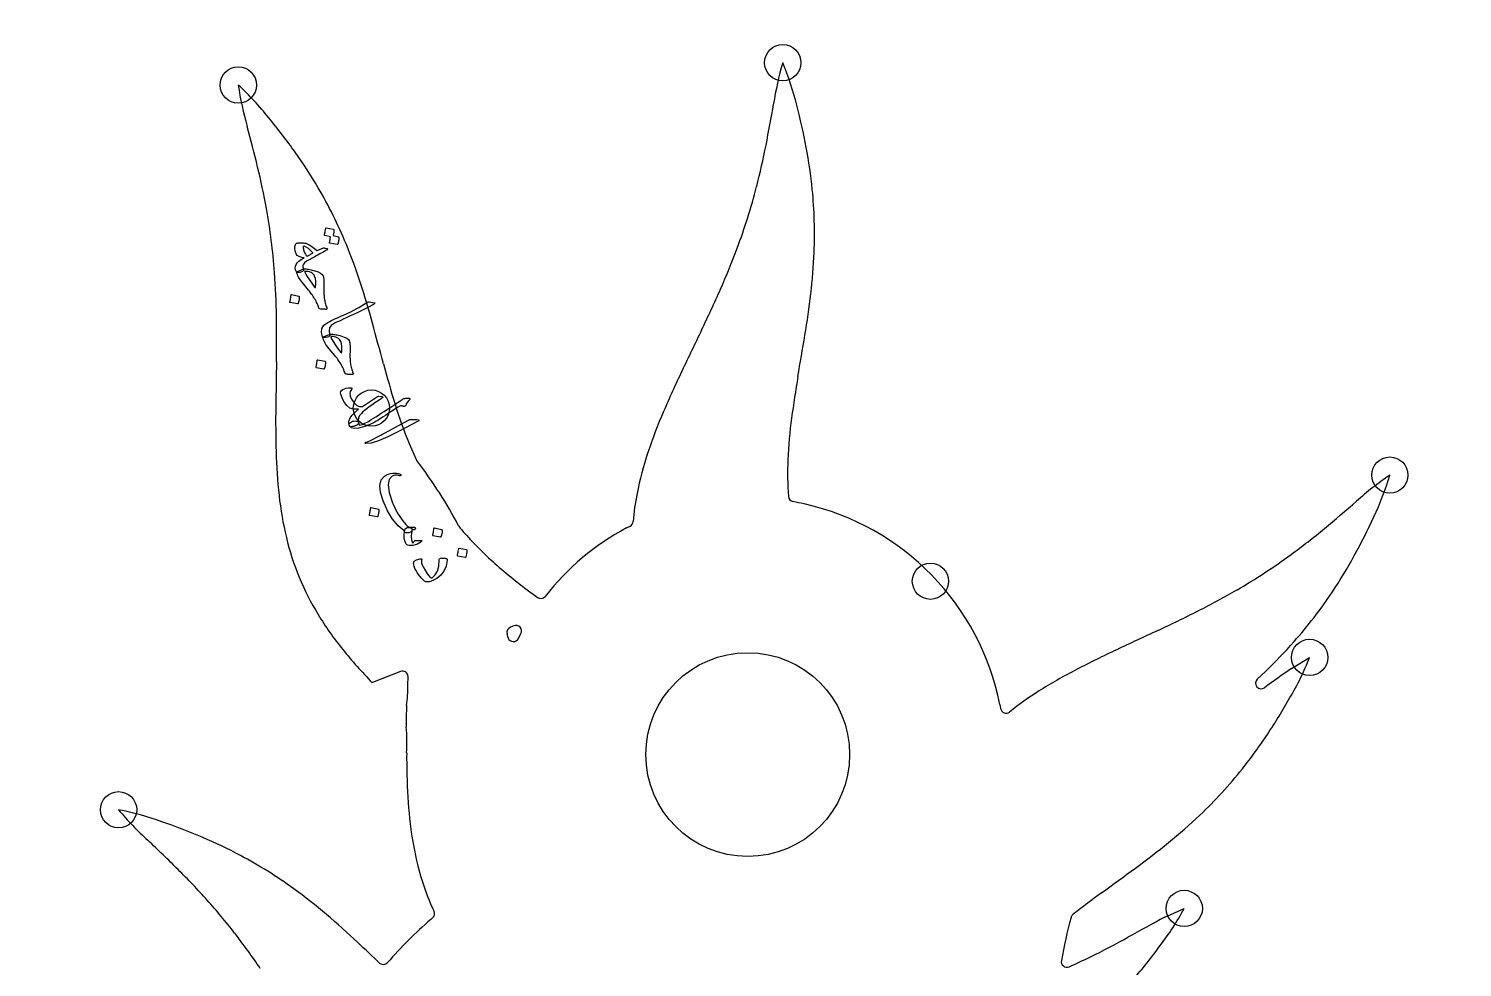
# Model space of a CAD drawing. Header units: millimetres. Extents: x -135 to 135, y -135 to 135.
# Drawn here: x -32.1 to 31.9, y -9.5 to 32.4 of the extents above; entities that cross this region are included whole.
import ezdxf

# ---------------------------------------------------------------- set-up
doc = ezdxf.new("R2010")
doc.units = ezdxf.units.MM
for name, color, linetype in [('CUT_INNER', 6, 'Continuous'), ('CUT_OUTER', 1, 'Continuous'), ('ENGRAVE', 7, 'Continuous'), ('TEXT', 5, 'Continuous')]:
    doc.layers.add(name, color=color, linetype=linetype)

msp = doc.modelspace()

# ---------------------------------------------------------------- linework, layer by layer
at = {"layer": 'CUT_INNER'}
for points in [[(-15.117, 13.895), (-14.797, 13.176), (-14.785, 13.152), (-14.771, 13.13)], [(-12.91, 10.218), (-12.898, 10.198)], [(-5.408, 10.121), (-5.249, 10.203)], [(-9.52, 7.115), (-9.382, 7.017)], [(-10.709, 5.248), (-10.703, 5.224), (-10.695, 5.2)], [(-10.44, 5.747), (-10.595, 5.685)], [(-10.241, 5.177), (-10.125, 5.4)], [(24.277, 3.848), (25.081, 4.335), (25.086, 4.338)], [(-15.51, 3.713), (-16.757, 3.212), (-16.763, 3.211)], [(-15.172, 3.107), (-15.167, 3.477)], [(23.1, 3.701), (22.749, 3.37)], [(11.255, 2.237), (11.289, 2.051)], [(18.627, -7.261), (19.484, -6.874), (19.489, -6.872)], [(-14.147, -7.362), (-14.069, -7.296)], [(14.447, -7.253), (14.437, -7.285)]]:
    msp.add_lwpolyline(points, dxfattribs=at)
msp.add_circle((0, 0), 4.55, dxfattribs=at)
for centre, radius, start, end in [((0, 0), 130.668, 187.73465, 65.43371), ((14.241, 27.118), 13.229, 163.39715, 171.58383), ((-10.028, 26.038), 12.569, 13.63533, 22.74781), ((-9.649, 31.774), 13.229, 188.13585, 196.32253), ((-31.239, 20.636), 12.569, 38.37403, 47.48651), ((-82.975, 43.559), 85.371, 348.95927, 350.21757), ((-23.521, 22.215), 26.589, 10.61845, 14.78531), ((-41.894, 11.518), 26.589, 35.35715, 39.52401), ((-104.824, 6.023), 85.371, 13.69797, 14.95627), ((-38.269, 14.085), 22.147, 30.45881, 35.36979), ((-31.537, 33.581), 32.975, 345.57855, 348.86094), ((-19.154, 23.029), 22.147, 5.72011, 10.63109), ((-53.931, 18.486), 32.975, 10.31725, 13.59964), ((-36.625, 15.078), 20.227, 22.44979, 30.3928), ((-26.129, 32.228), 27.4, 339.46083, 345.50078), ((-17.246, 23.244), 20.227, 357.71109, 5.6541), ((-48.453, 19.521), 27.4, 4.19953, 10.23948), ((-40.422, 13.535), 24.325, 18.00718, 22.39428), ((-32.974, 34.812), 34.716, 336.17199, 339.43118), ((-21.34, 23.431), 24.325, 353.26848, 357.65558), ((-55.751, 19.003), 34.716, 0.91069, 4.16988), ((-55.523, 8.66), 40.194, 15.29691, 17.96101), ((-59.418, 46.532), 63.641, 334.32986, 336.13831), ((-37.096, 25.323), 40.194, 350.55821, 353.22231), ((-84.673, 18.58), 63.641, 359.06856, 0.87701), ((-319.581, -63.401), 313.907, 14.92618, 15.26847), ((852.007, -391.943), 947.772, 154.306951, 154.429039), ((-307.076, 70.378), 313.907, 350.18748, 350.52977), ((926.6, 1.76), 947.772, 179.045651, 179.167739), ((28.676, 29.423), 46.508, 194.91445, 197.22397), ((40.65, -3.729), 48.321, 154.41053, 156.78261), ((48.066, 8.945), 46.508, 170.17575, 172.48527), ((27.244, 14.809), 48.321, 179.14923, 181.52131), ((4.866, 22.047), 21.582, 197.23682, 202.19252), ((17.694, 6.114), 23.345, 156.77189, 161.5739), ((23.354, 12.21), 21.582, 172.49812, 177.45382), ((2.277, 14.142), 23.345, 181.51059, 186.3126), ((10.091, 8.652), 15.33, 161.59277, 168.70717), ((-32.829, -0.518), 22.636, 32.568, 37.07985), ((15.187, 12.535), 13.408, 177.2911, 184.30386), ((36.081, 1.522), 13.229, 124.08647, 132.27315), ((16.62, 16.061), 12.569, 334.32464, 343.43713), ((-5.69, 13.265), 15.33, 186.33147, 193.44587), ((-29.305, 1.652), 18.499, 27.58782, 32.78154), ((3.243, 9.879), 8.375, 167.7623, 176.39791), ((2.066, 11.541), 0.25, 182.79554, 259.45313), ((0.242, 1.14), 10.309, 77.25658, 80.06512), ((0, 0), 11.475, 11.24234, 77.33609), ((-28.721, 75.832), 85.371, 309.64859, 310.90689), ((-5.364, 10.425), 0.25, 297.42187, 355.34729), ((0, 38.577), 78.873, 272.46149, 339.25837), ((3.758, 21.652), 26.589, 331.30777, 335.47463), ((-8.665, 12.57), 12.275, 193.51937, 202.23779), ((-9.454, 12.765), 4.295, 216.69056, 222.27593), ((-0.395, 20.785), 16.394, 221.71784, 228.80631), ((-0.001, 0.001), 11.474, 118.11667, 141.9997), ((4.756, 35.524), 32.975, 306.26786, 309.55026), ((4.412, 26.295), 23.706, 228.83705, 234.00644), ((8.084, 31.051), 27.4, 300.15015, 306.19009), ((7.652, 19.515), 22.147, 326.40942, 331.32041), ((-8.937, 12.485), 11.99, 202.35199, 211.29408), ((-9.237, 7.221), 0.25, 234.71344, 321.32813), ((4.424, 37.387), 34.716, 296.8613, 300.1205), ((9.264, 18.473), 20.227, 318.4004, 326.34342), ((-8.612, 63.208), 63.641, 295.01918, 296.82763), ((-6.858, 13.777), 14.438, 211.38969, 218.99384), ((-10.347, 5.515), 0.25, 332.57812, 111.86188), ((-10.502, 5.453), 0.25, 111.86188, 195.65208), ((-11.515, 5.123), 0.816, 8.84538, 18.77945), ((-10.463, 5.292), 0.25, 201.43117, 332.57813), ((418.793, -853.46), 947.772, 114.996269, 115.118357), ((-1.115, 18.445), 21.84, 219.03041, 224.23192), ((36.972, -39.075), 48.321, 115.09985, 117.47193), ((6.215, 21.211), 24.325, 313.9578, 318.3449), ((91.347, -91.65), 116.697, 125.08095, 125.81129), ((13.39, 8.94), 12.569, 329.40993, 338.52242), ((-15.417, 3.481), 0.25, 359.15776, 111.86188), ((25.446, -16.917), 23.345, 117.4612, 122.26322), ((22.92, 3.188), 0.25, 133.24836, 305.67797), ((-22.529, 3.095), 7.357, 352.892, 0.08855), ((19.786, -8.088), 12.858, 121.93781, 129.03793), ((-3.757, 1.522), 11.491, 176.69022, 181.42902), ((11.535, 2.097), 0.25, 190.54687, 307.64414), ((1.054, 15.612), 26.589, 326.39306, 330.55992), ((-23.873, 0.531), 8.657, 357.03301, 4.66132), ((4.751, 13.149), 22.147, 321.49471, 326.40569), ((16.504, -0.1), 31.732, 179.66875, 183.24579), ((6.268, 11.972), 20.227, 313.48569, 321.42871), ((3.21, -0.854), 18.417, 183.24623, 189.24912), ((-17.911, 5.985), 13.229, 219.71147, 227.89815), ((-30.473, -14.808), 12.569, 69.94964, 79.06213), ((-34.777, -28.156), 26.589, 66.93277, 71.09963), ((3.465, 14.962), 24.325, 309.04308, 313.43019), ((-85.512, -65.789), 85.371, 45.27359, 46.53189), ((-33.032, -24.071), 22.147, 62.03442, 66.94541), ((-1.752, -1.651), 13.392, 189.29348, 197.3447), ((-6.506, 27.307), 40.194, 306.33281, 308.99691), ((-32.152, -22.364), 20.227, 54.0254, 61.96842), ((-168.549, 247.9), 313.907, 305.96208, 306.30437), ((-48.679, -28.522), 32.975, 41.89286, 45.17526), ((-5.63, -2.95), 9.303, 196.83206, 205.82753), ((-34.578, -25.667), 24.325, 49.5828, 53.9699), ((38.907, -38.171), 39.469, 125.84782, 128.13906), ((-44.44, -24.673), 27.248, 37.79132, 41.82071), ((-14.231, -7.105), 0.25, 310.43231, 24.2409), ((8.432, -0.895), 12.569, 322.49076, 331.60325), ((-44.891, -37.727), 40.194, 46.87252, 49.53663), ((-1.907, -21.554), 18.741, 130.77491, 139.1355), ((35.358, -13.034), 21.697, 164.63273, 169.82091), ((14.686, -7.326), 0.25, 127.67534, 162.94075), ((88.375, -137.284), 147.549, 118.21026, 118.94059), ((-46.619, -26.323), 29.982, 33.99615, 37.73118), ((-4.059, 30.189), 43.74, 296.28102, 298.74435), ((-18474.56, -19635.538), 26942.366, 46.7567496, 46.7596468), ((-3.01, 7.215), 26.589, 319.47389, 323.64075), ((-16.269, -9.128), 0.25, 232.35457, 318.86719), ((14.248, -9.249), 0.25, 168.63995, 293.35067), ((7.823, 5.727), 16.546, 293.22298, 296.89674)]:
    msp.add_arc(centre, radius, start, end, dxfattribs=at)
at = {"layer": 'CUT_OUTER'}
msp.add_arc((0, 0), 135, 187.7347, 79.80501, dxfattribs=at)
at = {"layer": 'ENGRAVE'}
for centre, radius in [((0, 38.577), 89.052), ((1.564, 30.899), 0.81), ((-22.745, 29.902), 0.81), ((-16.799, 15.473), 0.81), ((28.668, 12.479), 0.81), ((8.158, 7.741), 0.81), ((25.087, 4.338), 0.81), ((-28.089, -2.467), 0.81), ((19.489, -6.872), 0.81)]:
    msp.add_circle(centre, radius, dxfattribs=at)
at = {"layer": 'TEXT'}
for points in [[(-18.277, 23.127), (-18.271, 23.125), (-18.266, 23.119), (-18.262, 23.112), (-18.259, 23.102), (-18.258, 23.062), (-18.259, 23.024), (-18.262, 22.985), (-18.266, 22.947), (-18.272, 22.91), (-18.28, 22.872), (-18.291, 22.835), (-18.303, 22.797), (-18.308, 22.789), (-18.315, 22.783), (-18.323, 22.781), (-18.333, 22.781), (-18.665, 22.842), (-18.671, 22.845), (-18.673, 22.852), (-18.673, 22.862), (-18.671, 22.876), (-18.668, 22.886), (-18.664, 22.902), (-18.659, 22.924), (-18.654, 22.951), (-18.649, 22.985), (-18.643, 23.025), (-18.636, 23.071), (-18.628, 23.124), (-18.887, 23.174), (-18.896, 23.177), (-18.901, 23.185), (-18.901, 23.196), (-18.898, 23.21), (-18.895, 23.223), (-18.891, 23.242), (-18.885, 23.269), (-18.879, 23.303), (-18.871, 23.344), (-18.862, 23.394), (-18.853, 23.451), (-18.843, 23.516), (-18.839, 23.523), (-18.835, 23.528), (-18.83, 23.529), (-18.823, 23.528), (-18.5, 23.459), (-18.494, 23.456), (-18.489, 23.451), (-18.485, 23.444), (-18.482, 23.434), (-18.479, 23.401), (-18.479, 23.368), (-18.48, 23.336), (-18.484, 23.303), (-18.489, 23.272), (-18.495, 23.24), (-18.503, 23.209), (-18.513, 23.178)], [(-18.79, 22.598), (-18.76, 22.586), (-18.751, 22.571), (-18.763, 22.552), (-18.795, 22.53), (-18.816, 22.52), (-18.844, 22.504), (-18.881, 22.483), (-18.924, 22.459), (-18.977, 22.429), (-19.038, 22.395), (-19.107, 22.356), (-19.186, 22.313), (-19.263, 22.271), (-19.332, 22.233), (-19.393, 22.199), (-19.447, 22.17), (-19.491, 22.146), (-19.527, 22.126), (-19.555, 22.111), (-19.575, 22.101), (-19.694, 22.032), (-19.783, 21.966), (-19.84, 21.904), (-19.865, 21.846), (-19.87, 21.81), (-19.866, 21.771), (-19.855, 21.727), (-19.835, 21.68), (-19.828, 21.65), (-19.834, 21.623), (-19.85, 21.599), (-19.879, 21.577), (-19.916, 21.559), (-19.956, 21.544), (-19.998, 21.534), (-20.041, 21.528), (-20.081, 21.528), (-20.112, 21.532), (-20.134, 21.541), (-20.149, 21.554), (-20.185, 21.646), (-20.2, 21.731), (-20.194, 21.81), (-20.168, 21.883), (-20.115, 21.956), (-20.037, 22.03), (-19.934, 22.105), (-19.806, 22.182), (-19.909, 22.198), (-19.995, 22.221), (-20.063, 22.253), (-20.113, 22.293), (-20.141, 22.331), (-20.165, 22.379), (-20.186, 22.437), (-20.202, 22.505), (-20.214, 22.578), (-20.219, 22.643), (-20.217, 22.697), (-20.208, 22.741), (-20.191, 22.781), (-20.169, 22.812), (-20.141, 22.833), (-20.108, 22.846), (-20.065, 22.854), (-20.014, 22.858), (-19.957, 22.859), (-19.894, 22.855), (-19.828, 22.849), (-19.776, 22.842), (-19.735, 22.834), (-19.707, 22.825), (-19.582, 22.763), (-19.459, 22.69), (-19.337, 22.606), (-19.217, 22.511), (-19.152, 22.543), (-19.095, 22.569), (-19.047, 22.591), (-19.008, 22.607), (-18.974, 22.618), (-18.942, 22.624), (-18.912, 22.625), (-18.884, 22.62)], [(-19.42, 22.401), (-19.514, 22.511), (-19.61, 22.596), (-19.709, 22.659), (-19.81, 22.698), (-19.822, 22.699), (-19.831, 22.695), (-19.837, 22.687), (-19.841, 22.674), (-19.842, 22.631), (-19.838, 22.587), (-19.829, 22.541), (-19.815, 22.494), (-19.797, 22.445), (-19.773, 22.395), (-19.744, 22.342), (-19.711, 22.289), (-19.704, 22.281), (-19.696, 22.274), (-19.684, 22.267), (-19.671, 22.26), (-19.643, 22.274), (-19.614, 22.288), (-19.585, 22.304), (-19.554, 22.321), (-19.522, 22.34), (-19.489, 22.359), (-19.455, 22.38), (-19.42, 22.401)], [(-18.927, 20.781), (-18.929, 20.738), (-18.929, 20.694), (-18.928, 20.648), (-18.926, 20.599), (-18.922, 20.549), (-18.918, 20.496), (-18.913, 20.441), (-18.906, 20.384), (-18.897, 20.328), (-18.887, 20.272), (-18.876, 20.217), (-18.864, 20.162), (-18.85, 20.109), (-18.834, 20.058), (-18.816, 20.008), (-18.796, 19.959), (-18.791, 19.944), (-18.788, 19.929), (-18.788, 19.916), (-18.791, 19.904), (-18.796, 19.894), (-18.806, 19.887), (-18.82, 19.883), (-18.838, 19.881), (-18.876, 19.884), (-18.912, 19.886), (-18.945, 19.887), (-18.975, 19.889), (-19.002, 19.891), (-19.027, 19.893), (-19.049, 19.895), (-19.068, 19.898), (-19.099, 19.906), (-19.123, 19.915), (-19.139, 19.926), (-19.149, 19.939), (-19.163, 19.988), (-19.181, 20.039), (-19.2, 20.09), (-19.222, 20.142), (-19.247, 20.195), (-19.274, 20.248), (-19.304, 20.303), (-19.337, 20.357), (-19.371, 20.412), (-19.405, 20.464), (-19.438, 20.514), (-19.472, 20.562), (-19.505, 20.609), (-19.538, 20.653), (-19.572, 20.695), (-19.606, 20.735), (-19.778, 20.941), (-19.91, 21.107), (-20.001, 21.23), (-20.052, 21.313), (-20.082, 21.375), (-20.108, 21.436), (-20.13, 21.496), (-20.149, 21.554), (-20.001, 21.617), (-19.889, 21.661), (-19.813, 21.687), (-19.772, 21.693), (-19.715, 21.687), (-19.659, 21.68), (-19.603, 21.671), (-19.548, 21.662), (-19.494, 21.651), (-19.44, 21.638), (-19.386, 21.625), (-19.333, 21.61), (-19.184, 21.558), (-19.07, 21.503), (-18.994, 21.444), (-18.954, 21.382), (-18.944, 21.344), (-18.936, 21.296), (-18.929, 21.237), (-18.924, 21.167), (-18.922, 21.086), (-18.921, 20.995), (-18.923, 20.893), (-18.927, 20.781)], [(-19.296, 20.892), (-19.285, 21.021), (-19.288, 21.142), (-19.305, 21.256), (-19.335, 21.362), (-19.361, 21.412), (-19.397, 21.456), (-19.443, 21.494), (-19.498, 21.528), (-19.56, 21.553), (-19.629, 21.57), (-19.704, 21.578), (-19.786, 21.578), (-19.744, 21.481), (-19.672, 21.354), (-19.569, 21.197), (-19.437, 21.01), (-19.338, 20.875), (-19.331, 20.869), (-19.325, 20.864), (-19.32, 20.861), (-19.316, 20.86), (-19.309, 20.861), (-19.304, 20.866), (-19.3, 20.877), (-19.296, 20.892)], [(-20.044, 20.474), (-20.038, 20.472), (-20.033, 20.467), (-20.029, 20.459), (-20.026, 20.449), (-20.026, 20.371), (-20.034, 20.293), (-20.05, 20.217), (-20.073, 20.143), (-20.078, 20.135), (-20.084, 20.13), (-20.091, 20.127), (-20.099, 20.128), (-20.43, 20.186), (-20.439, 20.189), (-20.444, 20.197), (-20.444, 20.208), (-20.441, 20.222), (-20.438, 20.235), (-20.433, 20.255), (-20.428, 20.281), (-20.421, 20.315), (-20.414, 20.356), (-20.405, 20.406), (-20.395, 20.463), (-20.385, 20.528), (-20.383, 20.537), (-20.379, 20.543), (-20.374, 20.545), (-20.367, 20.543)], [(-16.682, 20.179), (-16.669, 20.177), (-16.659, 20.173), (-16.653, 20.169), (-16.651, 20.163), (-16.652, 20.153), (-16.663, 20.14), (-16.683, 20.125), (-16.713, 20.106), (-16.962, 19.973), (-17.193, 19.853), (-17.407, 19.745), (-17.604, 19.651), (-17.773, 19.574), (-17.924, 19.504), (-18.058, 19.442), (-18.174, 19.388), (-18.273, 19.342), (-18.354, 19.304), (-18.418, 19.275), (-18.465, 19.253), (-18.594, 19.166), (-18.671, 19.055), (-18.695, 18.923), (-18.666, 18.767), (-18.661, 18.723), (-18.675, 18.688), (-18.709, 18.662), (-18.763, 18.644), (-18.852, 18.627), (-18.918, 18.621), (-18.96, 18.626), (-18.98, 18.642), (-19.035, 18.854), (-19.015, 19.035), (-18.92, 19.184), (-18.751, 19.301), (-18.664, 19.343), (-18.578, 19.385), (-18.49, 19.426), (-18.402, 19.467), (-18.314, 19.507), (-18.226, 19.547), (-18.137, 19.587), (-18.048, 19.627), (-17.878, 19.703), (-17.726, 19.775), (-17.592, 19.842), (-17.477, 19.905), (-17.367, 19.969), (-17.251, 20.038), (-17.128, 20.113), (-16.999, 20.194), (-16.976, 20.207), (-16.952, 20.216), (-16.93, 20.219), (-16.908, 20.218)], [(-17.759, 17.868), (-17.76, 17.826), (-17.76, 17.782), (-17.759, 17.735), (-17.757, 17.687), (-17.754, 17.636), (-17.75, 17.583), (-17.744, 17.529), (-17.738, 17.472), (-17.728, 17.415), (-17.718, 17.359), (-17.707, 17.304), (-17.695, 17.25), (-17.682, 17.197), (-17.666, 17.145), (-17.648, 17.095), (-17.628, 17.046), (-17.622, 17.031), (-17.62, 17.017), (-17.62, 17.004), (-17.622, 16.992), (-17.628, 16.982), (-17.637, 16.974), (-17.651, 16.97), (-17.669, 16.969), (-17.707, 16.971), (-17.743, 16.973), (-17.776, 16.975), (-17.806, 16.977), (-17.834, 16.978), (-17.858, 16.98), (-17.88, 16.983), (-17.899, 16.986), (-17.93, 16.993), (-17.954, 17.002), (-17.971, 17.013), (-17.98, 17.026), (-17.995, 17.076), (-18.012, 17.126), (-18.032, 17.177), (-18.053, 17.23), (-18.078, 17.282), (-18.105, 17.336), (-18.135, 17.39), (-18.168, 17.445), (-18.202, 17.499), (-18.236, 17.551), (-18.27, 17.601), (-18.303, 17.65), (-18.336, 17.696), (-18.37, 17.74), (-18.404, 17.783), (-18.437, 17.823), (-18.609, 18.029), (-18.741, 18.194), (-18.833, 18.318), (-18.884, 18.401), (-18.913, 18.463), (-18.939, 18.523), (-18.962, 18.583), (-18.98, 18.642), (-18.833, 18.704), (-18.721, 18.749), (-18.644, 18.774), (-18.603, 18.781), (-18.546, 18.775), (-18.49, 18.767), (-18.435, 18.759), (-18.38, 18.749), (-18.325, 18.738), (-18.271, 18.726), (-18.218, 18.712), (-18.165, 18.698), (-18.015, 18.646), (-17.902, 18.59), (-17.825, 18.531), (-17.785, 18.469), (-17.775, 18.431), (-17.767, 18.383), (-17.761, 18.324), (-17.756, 18.254), (-17.753, 18.173), (-17.753, 18.082), (-17.755, 17.98), (-17.759, 17.868)], [(-18.128, 17.979), (-18.117, 18.108), (-18.12, 18.23), (-18.136, 18.343), (-18.166, 18.45), (-18.192, 18.499), (-18.228, 18.543), (-18.274, 18.582), (-18.33, 18.615), (-18.392, 18.64), (-18.46, 18.657), (-18.535, 18.665), (-18.617, 18.666), (-18.576, 18.568), (-18.503, 18.441), (-18.401, 18.284), (-18.268, 18.097), (-18.169, 17.963), (-18.163, 17.956), (-18.157, 17.951), (-18.152, 17.948), (-18.147, 17.947), (-18.141, 17.948), (-18.136, 17.954), (-18.131, 17.964), (-18.128, 17.979)], [(-18.875, 17.562), (-18.869, 17.559), (-18.864, 17.554), (-18.86, 17.547), (-18.857, 17.537), (-18.857, 17.458), (-18.865, 17.381), (-18.881, 17.305), (-18.904, 17.23), (-18.909, 17.222), (-18.915, 17.217), (-18.922, 17.215), (-18.931, 17.216), (-19.262, 17.273), (-19.27, 17.277), (-19.275, 17.284), (-19.276, 17.295), (-19.272, 17.31), (-19.269, 17.322), (-19.265, 17.342), (-19.259, 17.369), (-19.253, 17.402), (-19.245, 17.444), (-19.236, 17.493), (-19.227, 17.55), (-19.217, 17.615), (-19.214, 17.624), (-19.21, 17.63), (-19.205, 17.632), (-19.198, 17.631)], [(-17.774, 14.667), (-17.799, 14.739), (-17.811, 14.805), (-17.811, 14.866), (-17.799, 14.92), (-17.744, 15.035), (-17.654, 15.157), (-17.531, 15.288), (-17.375, 15.427), (-17.51, 15.425), (-17.62, 15.432), (-17.706, 15.449), (-17.767, 15.476), (-17.894, 15.582), (-18.004, 15.721), (-18.096, 15.89), (-18.172, 16.091), (-18.181, 16.152), (-18.168, 16.208), (-18.133, 16.256), (-18.077, 16.299), (-18.004, 16.333), (-17.922, 16.358), (-17.828, 16.374), (-17.725, 16.38), (-17.71, 16.378), (-17.697, 16.374), (-17.687, 16.367), (-17.679, 16.357), (-17.674, 16.343), (-17.674, 16.329), (-17.679, 16.316), (-17.69, 16.304), (-17.747, 16.219), (-17.765, 16.119), (-17.744, 16.004), (-17.684, 15.873), (-17.567, 15.706), (-17.448, 15.596), (-17.326, 15.543), (-17.201, 15.549), (-16.575, 15.966), (-16.545, 15.983), (-16.517, 15.995), (-16.491, 16.001), (-16.467, 16.001), (-16.339, 15.984), (-16.322, 15.981), (-16.309, 15.977), (-16.3, 15.971), (-16.295, 15.965), (-16.296, 15.953), (-16.305, 15.94), (-16.321, 15.925), (-16.345, 15.908), (-16.506, 15.804), (-16.652, 15.705), (-16.786, 15.611), (-16.905, 15.524), (-17.012, 15.442), (-17.104, 15.367), (-17.184, 15.299), (-17.25, 15.238), (-17.329, 15.141), (-17.377, 15.042), (-17.395, 14.939), (-17.383, 14.832), (-17.381, 14.801), (-17.393, 14.771), (-17.418, 14.742), (-17.457, 14.713), (-17.479, 14.701), (-17.501, 14.69), (-17.523, 14.679), (-17.547, 14.669), (-17.57, 14.66), (-17.596, 14.653), (-17.621, 14.648), (-17.648, 14.645), (-17.698, 14.641), (-17.736, 14.644), (-17.761, 14.652), (-17.774, 14.667)], [(-15.14, 15.922), (-15.12, 15.923), (-15.105, 15.919), (-15.094, 15.911), (-15.086, 15.899), (-15.083, 15.887), (-15.085, 15.874), (-15.091, 15.861), (-15.102, 15.848), (-15.16, 15.789), (-15.208, 15.727), (-15.245, 15.662), (-15.271, 15.594), (-15.285, 15.57), (-15.305, 15.554), (-15.331, 15.547), (-15.363, 15.549), (-15.38, 15.553), (-15.398, 15.556), (-15.415, 15.56), (-15.433, 15.564), (-15.451, 15.568), (-15.469, 15.571), (-15.486, 15.575), (-15.504, 15.578), (-15.537, 15.562), (-15.624, 15.508), (-15.767, 15.415), (-15.965, 15.284), (-16.073, 15.211), (-16.175, 15.143), (-16.271, 15.081), (-16.36, 15.024), (-16.444, 14.971), (-16.52, 14.925), (-16.59, 14.884), (-16.653, 14.849), (-16.713, 14.818), (-16.774, 14.788), (-16.835, 14.759), (-16.897, 14.731), (-16.96, 14.705), (-17.023, 14.68), (-17.088, 14.655), (-17.153, 14.633), (-17.378, 14.57), (-17.556, 14.555), (-17.687, 14.586), (-17.77, 14.665), (-17.79, 14.712), (-17.792, 14.755), (-17.775, 14.795), (-17.739, 14.831), (-17.692, 14.861), (-17.641, 14.882), (-17.586, 14.895), (-17.528, 14.899), (-17.471, 14.896), (-17.428, 14.885), (-17.399, 14.864), (-17.384, 14.835), (-17.377, 14.812), (-17.37, 14.79), (-17.364, 14.771), (-17.358, 14.755), (-17.353, 14.741), (-17.347, 14.729), (-17.342, 14.72), (-17.335, 14.713), (-17.277, 14.718), (-17.196, 14.745), (-17.092, 14.793), (-16.966, 14.862), (-16.892, 14.905), (-16.807, 14.957), (-16.712, 15.016), (-16.607, 15.082), (-16.491, 15.157), (-16.364, 15.239), (-16.227, 15.328), (-16.078, 15.424), (-15.933, 15.519), (-15.805, 15.603), (-15.695, 15.675), (-15.604, 15.736), (-15.529, 15.786), (-15.473, 15.824), (-15.434, 15.851), (-15.412, 15.866), (-15.384, 15.882), (-15.351, 15.895), (-15.313, 15.904), (-15.272, 15.91), (-15.251, 15.91), (-15.231, 15.912), (-15.212, 15.913), (-15.195, 15.914), (-15.179, 15.916), (-15.165, 15.918), (-15.152, 15.92), (-15.14, 15.922)], [(-14.79, 14.961), (-14.713, 14.954), (-14.679, 14.936), (-14.69, 14.908), (-14.746, 14.87), (-15.568, 14.446), (-16.073, 14.188), (-16.488, 14.009), (-16.812, 13.91), (-17.046, 13.89), (-17.067, 13.895), (-17.081, 13.901), (-17.085, 13.91), (-17.082, 13.92), (-17.074, 13.93), (-17.063, 13.94), (-17.047, 13.949), (-17.028, 13.958), (-16.877, 14.018), (-16.72, 14.09), (-16.556, 14.171), (-16.386, 14.264), (-16.341, 14.287), (-16.221, 14.352), (-16.024, 14.457), (-15.752, 14.603), (-15.152, 14.933), (-15.119, 14.948), (-15.087, 14.959), (-15.057, 14.965), (-15.028, 14.967)], [(-14.99, 10.029), (-14.991, 10.025), (-14.991, 10.021), (-14.992, 10.018), (-14.992, 10.014), (-14.993, 10.011), (-14.995, 10.007), (-14.996, 10.002), (-14.998, 9.998), (-15.02, 9.956), (-15.062, 9.926), (-15.126, 9.908), (-15.21, 9.9), (-15.264, 9.903), (-15.301, 9.914), (-15.322, 9.931), (-15.325, 9.956), (-15.324, 9.969), (-15.326, 9.98), (-15.33, 9.987), (-15.336, 9.992), (-15.607, 10.215), (-15.855, 10.513), (-16.078, 10.885), (-16.278, 11.331), (-16.394, 11.71), (-16.421, 12.021), (-16.36, 12.262), (-16.211, 12.435), (-16.128, 12.486), (-16.04, 12.525), (-15.948, 12.552), (-15.851, 12.567), (-15.761, 12.571), (-15.675, 12.566), (-15.593, 12.552), (-15.515, 12.528), (-15.504, 12.522), (-15.495, 12.514), (-15.489, 12.505), (-15.486, 12.495), (-15.486, 12.484), (-15.488, 12.474), (-15.493, 12.465), (-15.499, 12.457), (-15.506, 12.452), (-15.516, 12.45), (-15.529, 12.449), (-15.545, 12.451), (-15.639, 12.472), (-15.725, 12.476), (-15.802, 12.463), (-15.87, 12.434), (-16.01, 12.282), (-16.056, 12.04), (-16.01, 11.707), (-15.87, 11.284), (-15.823, 11.171), (-15.773, 11.06), (-15.719, 10.951), (-15.661, 10.843), (-15.601, 10.738), (-15.537, 10.635), (-15.471, 10.536), (-15.402, 10.439), (-15.331, 10.347), (-15.267, 10.274), (-15.21, 10.219), (-15.162, 10.183), (-15.139, 10.171), (-15.113, 10.162), (-15.084, 10.156), (-15.052, 10.152), (-15.018, 10.151), (-14.981, 10.151), (-14.941, 10.152), (-14.899, 10.155), (-14.886, 10.155), (-14.873, 10.151), (-14.861, 10.144), (-14.85, 10.134), (-14.841, 10.122), (-14.837, 10.109), (-14.837, 10.095), (-14.841, 10.081), (-14.849, 10.068), (-14.862, 10.056), (-14.878, 10.048), (-14.898, 10.042)], [(-16.491, 10.962), (-16.484, 10.96), (-16.479, 10.954), (-16.475, 10.947), (-16.472, 10.937), (-16.473, 10.858), (-16.48, 10.781), (-16.496, 10.705), (-16.52, 10.631), (-16.524, 10.622), (-16.53, 10.617), (-16.538, 10.615), (-16.546, 10.616), (-16.877, 10.674), (-16.886, 10.677), (-16.89, 10.684), (-16.891, 10.695), (-16.887, 10.71), (-16.884, 10.722), (-16.88, 10.742), (-16.875, 10.769), (-16.868, 10.803), (-16.86, 10.844), (-16.852, 10.893), (-16.842, 10.95), (-16.832, 11.015), (-16.829, 11.025), (-16.826, 11.03), (-16.82, 11.032), (-16.814, 11.031)], [(-15.311, 10.022), (-15.291, 10.074), (-15.253, 10.112), (-15.2, 10.135), (-15.129, 10.143), (-15.058, 10.13), (-15.009, 10.11), (-14.985, 10.084), (-14.983, 10.052), (-15.018, 9.887), (-15.026, 9.732), (-15.008, 9.587), (-14.965, 9.452), (-14.963, 9.448), (-14.959, 9.446), (-14.954, 9.445), (-14.947, 9.447), (-14.937, 9.455), (-14.924, 9.472), (-14.907, 9.497), (-14.888, 9.532), (-14.881, 9.54), (-14.873, 9.546), (-14.865, 9.55), (-14.856, 9.553), (-14.582, 9.566), (-14.571, 9.565), (-14.562, 9.563), (-14.556, 9.559), (-14.552, 9.553), (-14.551, 9.546), (-14.552, 9.539), (-14.555, 9.532), (-14.561, 9.525), (-14.629, 9.467), (-14.701, 9.421), (-14.776, 9.384), (-14.855, 9.359), (-14.957, 9.337), (-15.045, 9.329), (-15.116, 9.334), (-15.172, 9.353), (-15.206, 9.37), (-15.233, 9.388), (-15.253, 9.406), (-15.266, 9.425), (-15.316, 9.54), (-15.34, 9.678), (-15.338, 9.839), (-15.311, 10.022)], [(-13.666, 10.05), (-13.66, 10.047), (-13.655, 10.043), (-13.651, 10.035), (-13.648, 10.025), (-13.649, 9.946), (-13.656, 9.869), (-13.672, 9.793), (-13.695, 9.719), (-13.7, 9.71), (-13.706, 9.705), (-13.713, 9.703), (-13.722, 9.704), (-14.053, 9.761), (-14.062, 9.765), (-14.066, 9.772), (-14.067, 9.783), (-14.063, 9.798), (-14.06, 9.81), (-14.056, 9.83), (-14.05, 9.857), (-14.044, 9.891), (-14.036, 9.932), (-14.028, 9.981), (-14.018, 10.038), (-14.008, 10.104), (-14.005, 10.113), (-14.002, 10.118), (-13.996, 10.12), (-13.99, 10.119)], [(-12.561, 9.153), (-12.555, 9.15), (-12.55, 9.145), (-12.546, 9.138), (-12.543, 9.128), (-12.543, 9.049), (-12.551, 8.972), (-12.567, 8.896), (-12.59, 8.822), (-12.595, 8.813), (-12.601, 8.808), (-12.608, 8.806), (-12.617, 8.807), (-12.948, 8.864), (-12.957, 8.868), (-12.961, 8.875), (-12.962, 8.886), (-12.958, 8.901), (-12.955, 8.913), (-12.951, 8.933), (-12.945, 8.96), (-12.939, 8.993), (-12.931, 9.035), (-12.922, 9.084), (-12.913, 9.141), (-12.903, 9.207), (-12.9, 9.216), (-12.896, 9.221), (-12.891, 9.223), (-12.885, 9.222)], [(-13.715, 8.767), (-13.668, 8.77), (-13.625, 8.771), (-13.586, 8.771), (-13.552, 8.77), (-13.521, 8.767), (-13.495, 8.764), (-13.473, 8.759), (-13.454, 8.754), (-13.434, 8.743), (-13.421, 8.726), (-13.415, 8.704), (-13.415, 8.677), (-13.471, 8.415), (-13.568, 8.191), (-13.706, 8.007), (-13.885, 7.861), (-13.94, 7.828), (-13.995, 7.799), (-14.05, 7.774), (-14.105, 7.752), (-14.159, 7.734), (-14.213, 7.721), (-14.266, 7.712), (-14.318, 7.707), (-14.348, 7.71), (-14.377, 7.717), (-14.404, 7.729), (-14.431, 7.747), (-14.505, 7.814), (-14.575, 7.886), (-14.64, 7.962), (-14.7, 8.044), (-14.756, 8.13), (-14.808, 8.219), (-14.856, 8.312), (-14.899, 8.409), (-14.927, 8.534), (-14.889, 8.632), (-14.788, 8.703), (-14.622, 8.748), (-14.602, 8.748), (-14.585, 8.744), (-14.571, 8.736), (-14.56, 8.724), (-14.556, 8.711), (-14.556, 8.696), (-14.558, 8.68), (-14.563, 8.662), (-14.569, 8.61), (-14.559, 8.547), (-14.532, 8.473), (-14.49, 8.387), (-14.385, 8.207), (-14.291, 8.063), (-14.207, 7.956), (-14.135, 7.886), (-14.128, 7.884), (-14.118, 7.885), (-14.105, 7.889), (-14.09, 7.896), (-13.949, 8.021), (-13.849, 8.194), (-13.791, 8.415), (-13.774, 8.683), (-13.77, 8.718), (-13.759, 8.744), (-13.741, 8.761), (-13.715, 8.767)]]:
    msp.add_lwpolyline(points, close=True, dxfattribs=at)

doc.saveas('drawing.dxf')
